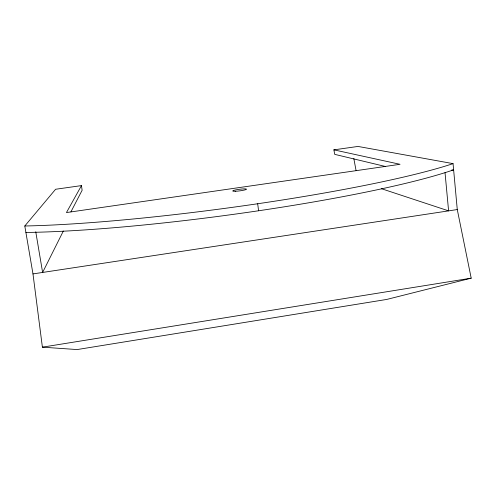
<?xml version="1.0" encoding="UTF-8"?>
<svg xmlns="http://www.w3.org/2000/svg" width="496" height="496" viewBox="0 0 496 496"><rect width="100%" height="100%" fill="white"/><g stroke="black" fill="none" stroke-linecap="round" stroke-linejoin="round"><path stroke-width="0.74" d="M63.333 231.043L42.619 272.447L35.755 231.787M70.922 211.848L82.125 190.272L81.474 185.597L55.602 189.261L24.8 225.99L32.978 273.91L42.396 347.163L77.14 349.562L386.768 299.429L471.2 278.163L457.269 209.554L453.059 163.63L358 146.438L333.882 149.854L334.707 154.355L385.652 166.538M81.474 185.597L66.445 212.573L400.049 164.306L333.882 149.854M42.396 347.163L471.2 278.163M32.978 273.91L457.269 209.554M451.447 170.153L453.629 169.83A263.754 27.937 -7.6 0 1 25.904 232.457M381.387 188.685L448.595 210.868L445.03 172.639M353.822 158.54L356.054 170.506M257.684 203.751L258.583 210.763M453.059 163.63A264.015 26.344 -7.6 0 1 24.8 225.99M235.47 191.264A6.938 0.806 -7.5 0 0 246.438 189.292A6.938 0.806 -7.5 0 0 236.908 189.677A6.938 0.806 -7.5 0 0 235.47 191.264"/></g></svg>
